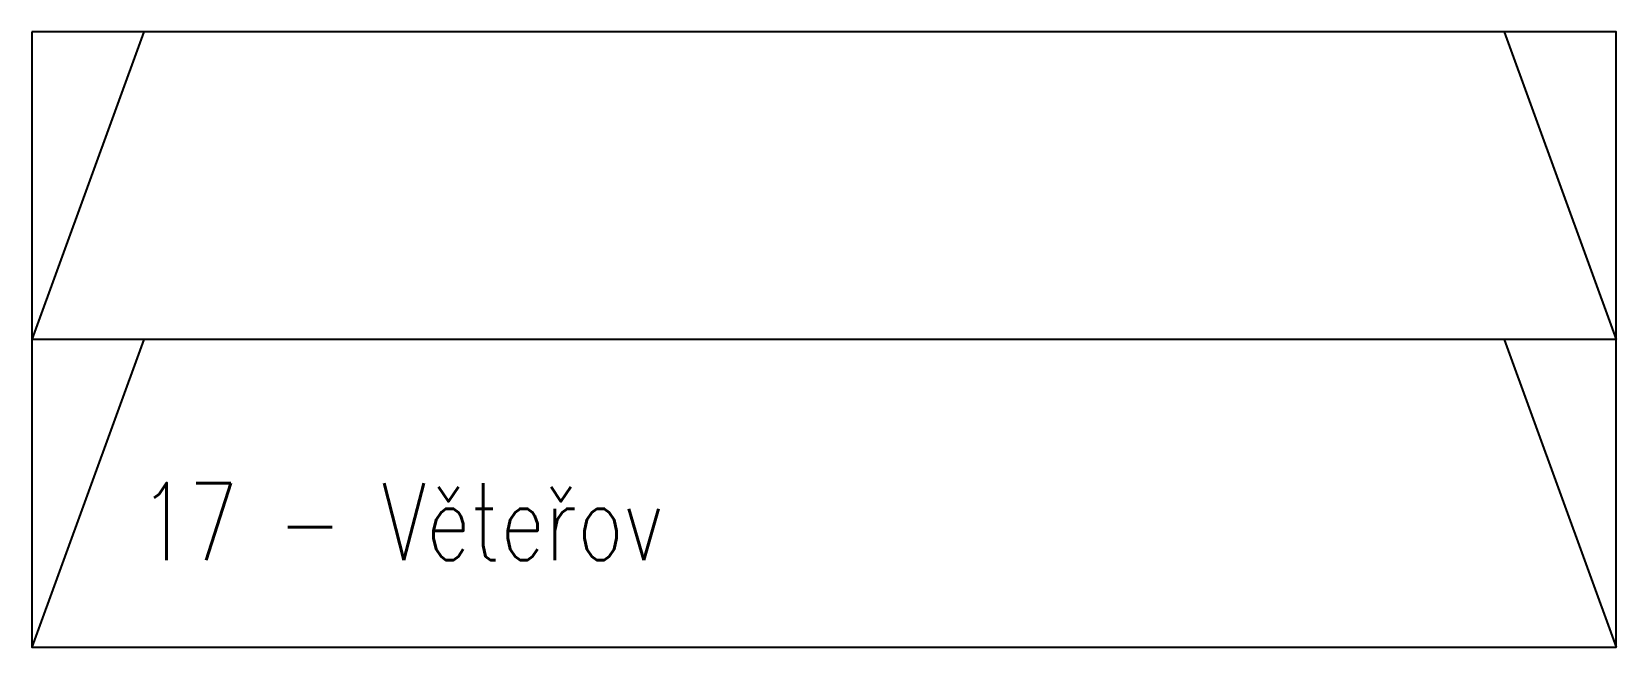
# Model space of a CAD drawing. Header units: millimetres. Extents: x 0 to 1030, y 0 to 400.
import ezdxf

# ---------------------------------------------------------------- set-up
doc = ezdxf.new("R2010")
doc.units = ezdxf.units.MM
doc.layers.add('rozhrani', color=4, linetype='Continuous')
doc.layers.add('TTmoduly', color=3, linetype='Continuous')
doc.styles.add('romans', font='romans.shx', dxfattribs={"width": 0.75, "height": 200})

msp = doc.modelspace()

# ---------------------------------------------------------------- linework, layer by layer
at = {"layer": 'rozhrani'}
for p, q in [((72.8, 400), (0, 200)), ((957.2, 400), (1030, 200)), ((72.8, 200), (0, 0)), ((957.2, 200), (1030, 0))]:
    msp.add_line(p, q, dxfattribs=at)
at = {"layer": 'TTmoduly'}
msp.add_line((1030, 200), (0, 200), dxfattribs=at)
msp.add_lwpolyline([(0, 400), (0, 0), (1030, 0), (1030, 400)], close=True, dxfattribs=at)

# ---------------------------------------------------------------- texts
at = {"layer": 'TTmoduly', "insert": (70, 106.7), "char_height": 50, "attachment_point": 1, "style": 'romans'}
msp.add_mtext_dynamic_manual_height_columns('17 - Věteřov', width=910, gutter_width=150, heights=[0], dxfattribs=at)

doc.saveas('drawing.dxf')
